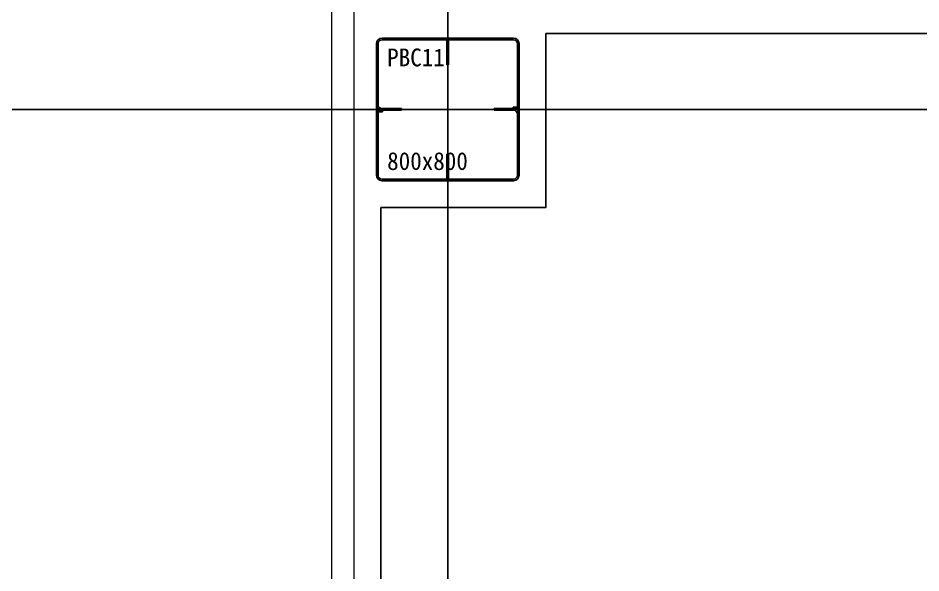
# Model space of a CAD drawing. Extents: x 152195838 to 160350639, y 364657247 to 370318102.
# Drawn here: x 157590538 to 157595600, y 365024432 to 365027544 of the extents above; entities that cross this region are included whole.
import ezdxf

# ---------------------------------------------------------------- set-up
doc = ezdxf.new("R2010")
doc.units = 0
doc.header["$MEASUREMENT"] = 0
doc.linetypes.add('DASHED', pattern=[0.75, 0.5, -0.25])
doc.layers.get('0').update_dxf_attribs({"linetype": 'CONTINUOUS'})
doc.layers.get('Defpoints').update_dxf_attribs({"linetype": 'CONTINUOUS'})
for name, color, linetype in [('-S-foundation txt', 3, 'CONTINUOUS'), ('4A.TEC 벽체 3', 4, 'CONTINUOUS'), ('4A.TEC 벽체 4', 7, 'CONTINUOUS'), ('P-BOX', 3, 'CONTINUOUS')]:
    doc.layers.add(name, color=color, linetype=linetype)
doc.layers.add('DEFPOINT', color=135, linetype='CONTINUOUS', plot=False)
doc.styles.add('돋움체', font='')
doc.styles.get('돋움체').set_extended_font_data('DotumChe')

# ---------------------------------------------------------------- blocks, each defined once
blk = doc.blocks.new('A$C111325cc')
at = {"layer": 'DEFPOINT'}
for p, q in [((149276.3, 244000), (149276.3, 0)), ((0, 130063.2), (324968.6, 130063.2))]:
    blk.add_line(p, q, dxfattribs=at)
blk = doc.blocks.new('PBC11(B2F~1F)')
at = {"layer": 'P-BOX'}
h = blk.add_hatch(color=3, dxfattribs=at)
h.dxf.hatch_style = 1
h.paths.add_polyline_path([(100, 527), (100, 495.5), (131.5, 495.5, -0.414214)])
h.paths.add_polyline_path([(900, 504.5), (868.5, 504.5, -0.414214), (900, 473)])
h.paths.add_polyline_path([(771.7, 561.7), (884.9, 561.7), (884.9, 644.1), (771.7, 644.1)], flags=9)
h.paths.add_polyline_path([(474.5, 597.4), (525.6, 597.4), (525.6, 679.9), (474.5, 679.9)], flags=9)
at = {"layer": 'Defpoints', "color": 1, "ltscale": 50}
for p, q in [((500, 1000), (500, 0)), ((0, 500), (1000, 500))]:
    blk.add_line(p, q, dxfattribs=at)
at = {"layer": 'P-BOX', "color": 3, "ltscale": 50}
for p, q in [((495.5, 891), (495.5, 751)), ((504.5, 751), (504.5, 891)), ((495.5, 751), (504.5, 751)), ((100, 495.5), (240, 495.5)), ((131.5, 504.5), (240, 504.5)), ((240, 504.5), (240, 495.5)), ((760, 504.5), (900, 504.5)), ((760, 504.5), (760, 495.5)), ((760, 495.5), (868.5, 495.5)), ((495.5, 109), (495.5, 249)), ((495.5, 249), (504.5, 249)), ((504.5, 249), (504.5, 109))]:
    blk.add_line(p, q, dxfattribs=at)
for points in [[(100, 131.5), (100, 868.5)], [(109, 527), (109, 868.5)], [(131.5, 900), (868.5, 900)], [(131.5, 891), (868.5, 891)], [(891, 868.5), (891, 504.5)], [(900, 868.5), (900, 131.5)], [(866, 513.5), (891, 513.5), (891, 504.5), (866, 504.5), (866, 513.5)], [(109, 131.5), (109, 495.5)], [(109, 495.5), (134, 495.5), (134, 486.5), (109, 486.5), (109, 495.5)], [(891, 473), (891, 131.5)], [(868.5, 109), (131.5, 109)], [(868.5, 100), (131.5, 100)]]:
    blk.add_lwpolyline(points, dxfattribs=at)
for centre, radius, start, end in [((131.5, 868.5), 31.5, 90, 180), ((131.5, 868.5), 22.5, 90, 180), ((868.5, 868.5), 31.5, 0, 90), ((868.5, 868.5), 22.5, 0, 90), ((131.5, 527), 31.5, 180, 270), ((131.5, 527), 22.5, 180, 270), ((868.5, 473), 31.5, 0, 90), ((868.5, 473), 22.5, 0, 90), ((131.5, 131.5), 31.5, 180, 270), ((131.5, 131.5), 22.5, 180, 270), ((868.5, 131.5), 31.5, 270, 0), ((868.5, 131.5), 22.5, 270, 0)]:
    blk.add_arc(centre, radius, start, end, dxfattribs=at)
at = {"layer": 'DEFPOINT', "style": '돋움체'}
for s, p in [('PBC11', (160.3, 741.7)), ('800x800', (160.3, 160.3))]:
    blk.add_text(s, height=100, dxfattribs=at).set_placement(p)
blk = doc.blocks.new('B2FCOL')
at = {"layer": '-S-foundation txt', "linetype": 'DASHED'}
blk.add_blockref('PBC11(B2F~1F)', (13000, 44000), dxfattribs=at)

msp = doc.modelspace()

# ---------------------------------------------------------------- linework, layer by layer
at = {"layer": '4A.TEC 벽체 3', "flags": 128}
for points in [[(157593497.0046, 365027456.8958), (157593497.0046, 365026481.8958), (157592572.0046, 365026481.8958)], [(157593497.0046, 365027456.8958), (157630272.0046, 365027456.8958)], [(157592572.0046, 365016581.8958), (157592572.0046, 365026481.8958)]]:
    msp.add_lwpolyline(points, dxfattribs=at)
at = {"layer": '4A.TEC 벽체 4', "color": 251, "lineweight": 0, "ltscale": 15}
for points in [[(157592297.0046, 365003721.8958), (157592297.0046, 365049681.8958)], [(157592422.0046, 365003721.8958), (157592422.0046, 365049556.8958), (157630422.0046, 365049556.8958), (157630422.0046, 365003846.8958), (157592297.0046, 365003846.8958)]]:
    msp.add_lwpolyline(points, dxfattribs=at)

# ---------------------------------------------------------------- block references
msp.add_blockref('B2FCOL', (157579447.0046, 364982531.8958))
at = {"layer": 'DEFPOINT'}
msp.add_blockref('A$C111325cc', (157443670.7413, 364896968.7328), dxfattribs=at)

doc.saveas('drawing.dxf')
